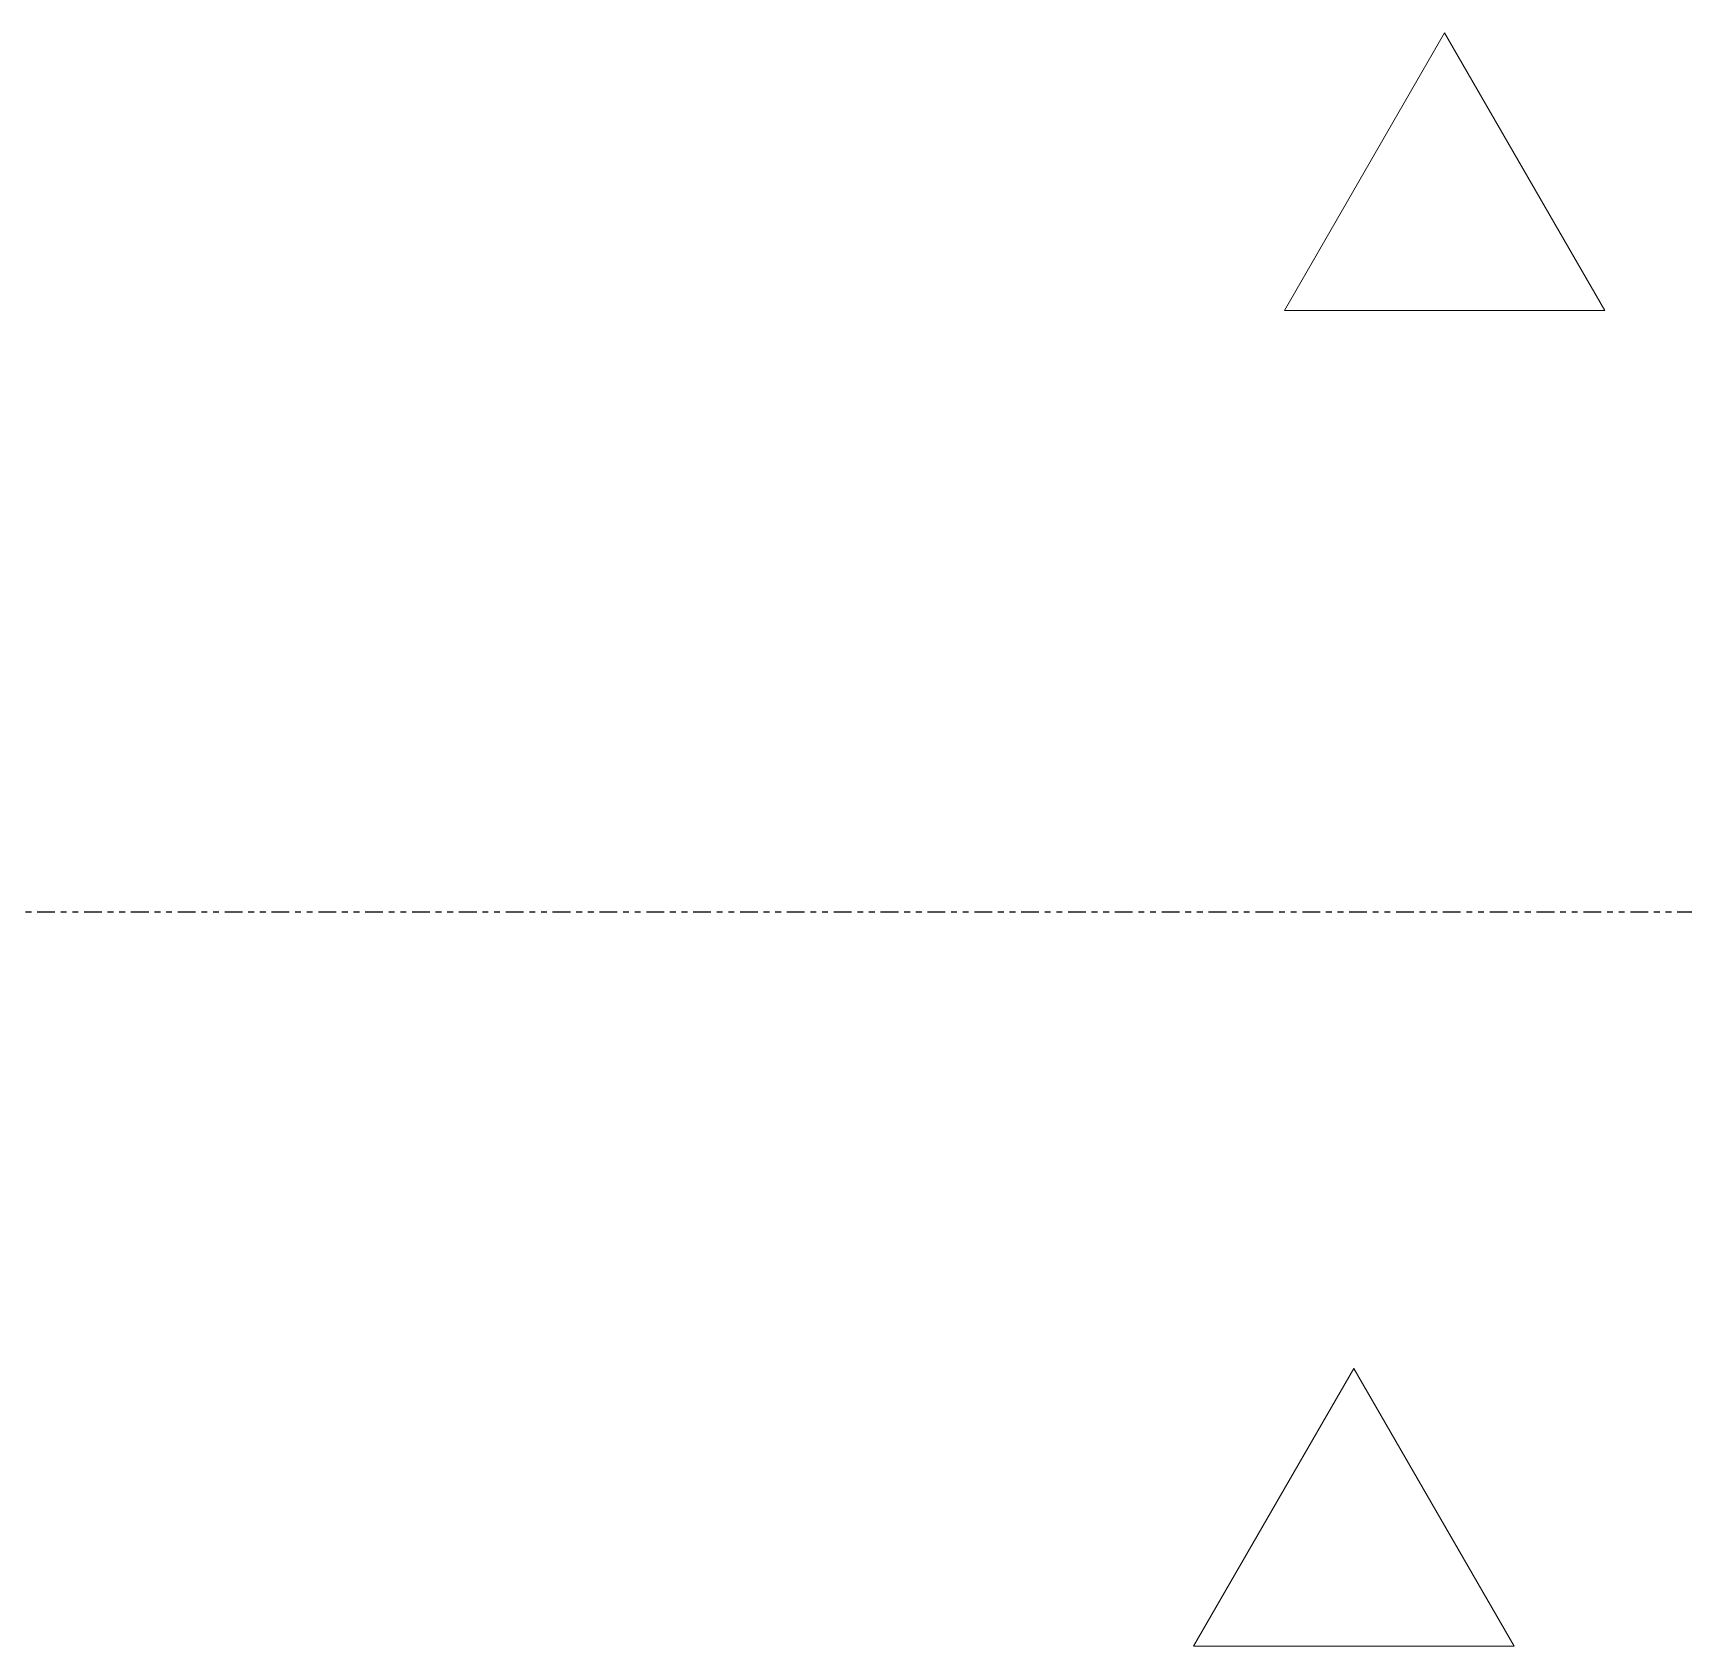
# Model space of a CAD drawing. Header units: inches. Extents: x 209270 to 234360, y -180214 to -150194.
# Drawn here: x 214084 to 216304, y -166251 to -164081 of the extents above; entities that cross this region are included whole.
import ezdxf

# ---------------------------------------------------------------- set-up
doc = ezdxf.new("R2010")
doc.units = ezdxf.units.IN
doc.header["$LTSCALE"] = 10
doc.header["$MEASUREMENT"] = 0
doc.linetypes.add('DXK_LINE_DOT5', pattern=[7.8785, 2.979, -0.9799, 0.9799, -0.9799, 0.9799, -0.9799])
doc.layers.get('0').update_dxf_attribs({"color": 1})
doc.layers.add('_BLUE_0', color=5, linetype='Continuous')
doc.layers.add('_BLUE_2', color=5, linetype='Continuous')
doc.layers.add('REV-C', color=1, linetype='Continuous', lineweight=18)

# ---------------------------------------------------------------- blocks, each defined once
blk = doc.blocks.new('A$Ca106b763')
at = {"layer": 'REV-C'}
blk.add_lwpolyline([(0, 373.2), (-215.5, 0), (215.5, 0)], close=True, dxfattribs=at)
blk = doc.blocks.new('MECH_DRAWING')
at = {"layer": 'REV-C'}
for p in [(215983.1, -164454.6), (215860.9, -166251)]:
    blk.add_blockref('A$Ca106b763', p, dxfattribs=at)
blk = doc.blocks.new('GridLine-116860372-116905 - 114867')
at = {"layer": '_BLUE_2', "linetype": 'DXK_LINE_DOT5'}
blk.add_line((2535.4, 12570.8), (24512.1, 12570.8), dxfattribs=at)
blk = doc.blocks.new('STR_DRAWING')
at = {"layer": '_BLUE_0', "xscale": 0.8, "yscale": 0.8, "zscale": 0.8}
blk.add_blockref('GridLine-116860372-116905 - 114867', (971.5, 4264.2), dxfattribs=at)

msp = doc.modelspace()

# ---------------------------------------------------------------- block references
msp.add_blockref('MECH_DRAWING', (0, 0))
at = {"xscale": 0.9999999999078191, "yscale": 1.0000000000951985}
msp.add_blockref('STR_DRAWING', (208379.9, -179584.5), dxfattribs=at)

doc.saveas('drawing.dxf')
